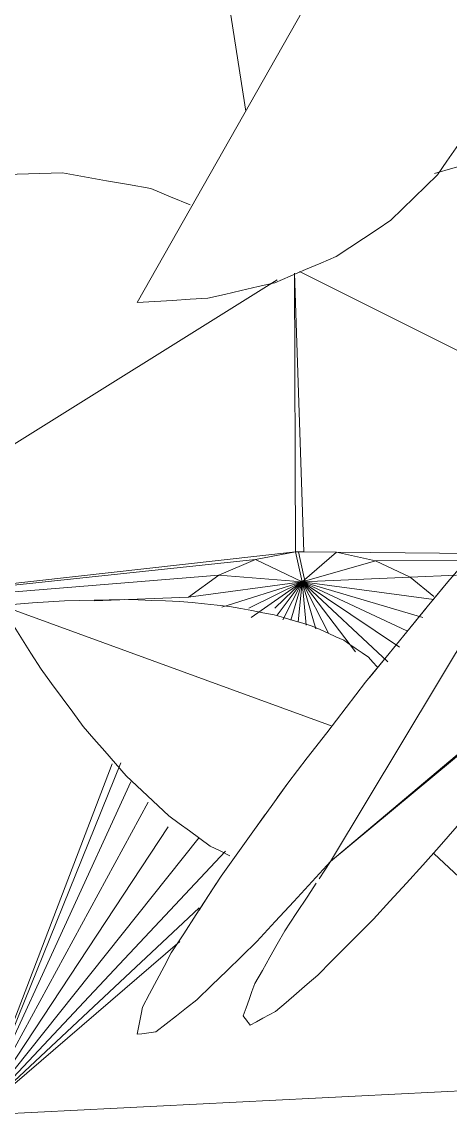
# Model space of a CAD drawing. Header units: metres. Extents: x -18.34 to -13.25, y -25.49 to -16.26.
# Drawn here: x -14.8171 to -14.7942, y -16.6352 to -16.5767 of the extents above; entities that cross this region are included whole.
import ezdxf

# ---------------------------------------------------------------- set-up
doc = ezdxf.new("R2010")
doc.units = ezdxf.units.M
doc.layers.add('Importações nas famílias', color=7, linetype='Continuous', lineweight=5)
doc.layers.add('Vegetação', color=7, linetype='Continuous', lineweight=5)

# ---------------------------------------------------------------- blocks, each defined once
blk = doc.blocks.new('Planta_pergolado_12200 - plantas pergolado_skp_Component_12-V1605-Pavimento 02 - Executivo')
at = {"layer": 'Importações nas famílias', "color": 9}
for p, q in [((0.126205, 0.22989), (0.104455, 0.228609)), ((0.117888, 0.220268), (0.118679, 0.220131))]:
    blk.add_line(p, q, dxfattribs=at)
at = {"layer": 'Importações nas famílias', "color": 9, "flags": 128}
for points in [[(0.104455, 0.228609), (0.105164, 0.227899), (0.105874, 0.22719), (0.106583, 0.22648), (0.107293, 0.22577)], [(0.107293, 0.22577), (0.108102, 0.225177), (0.108911, 0.224584), (0.10972, 0.223991), (0.110529, 0.223398)], [(0.110529, 0.223398), (0.111419, 0.222936), (0.112309, 0.222474), (0.113199, 0.222012), (0.114089, 0.22155)], [(0.114089, 0.22155), (0.115039, 0.221229), (0.115989, 0.220909), (0.116938, 0.220588), (0.117888, 0.220268)]]:
    blk.add_lwpolyline(points, dxfattribs=at)
blk = doc.blocks.new('Planta_pergolado_12200 - plantas pergolado_skp_Component_16-V1608-Pavimento 02 - Executivo')
blk.add_blockref('Planta_pergolado_12200 - plantas pergolado_skp_Component_12-V1605-Pavimento 02 - Executivo', (0, 0))
blk = doc.blocks.new('Planta_pergolado_12200 - plantas pergolado_skp_Component_12-V1619-Pavimento 02 - Executivo')
at = {"layer": 'Importações nas famílias', "color": 9}
blk.add_line((0.143559, 0.203014), (0.151361, 0.218825), dxfattribs=at)
at = {"layer": 'Importações nas famílias', "color": 9, "flags": 128}
for points in [[(0.151361, 0.218825), (0.150512, 0.218409), (0.149662, 0.217993), (0.148813, 0.217577), (0.147964, 0.217161)], [(0.151239, 0.215636), (0.151269, 0.216433), (0.1513, 0.21723), (0.15133, 0.218027), (0.151361, 0.218825)], [(0.147964, 0.217161), (0.147195, 0.216715), (0.146425, 0.216268), (0.145656, 0.215822), (0.144887, 0.215375)], [(0.150979, 0.212656), (0.151044, 0.213401), (0.151109, 0.214146), (0.151174, 0.214891), (0.151239, 0.215636)], [(0.144887, 0.215375), (0.144216, 0.214909), (0.143545, 0.214442), (0.142874, 0.213975), (0.142203, 0.213509)], [(0.142203, 0.213509), (0.141645, 0.213033), (0.141088, 0.212557), (0.140531, 0.212081), (0.139974, 0.211606)], [(0.150584, 0.20992), (0.150683, 0.210604), (0.150781, 0.211288), (0.15088, 0.211972), (0.150979, 0.212656)], [(0.139974, 0.211606), (0.139543, 0.211132), (0.139113, 0.210658), (0.138682, 0.210184), (0.138252, 0.20971)], [(0.138252, 0.20971), (0.137959, 0.209249), (0.137665, 0.208789)], [(0.150059, 0.207457), (0.15019, 0.208073), (0.150321, 0.208689), (0.150453, 0.209304), (0.150584, 0.20992)], [(0.149409, 0.205295), (0.149572, 0.205836), (0.149734, 0.206376), (0.149896, 0.206917), (0.150059, 0.207457)], [(0.148642, 0.203458), (0.148834, 0.203917), (0.149026, 0.204377), (0.149218, 0.204836), (0.149409, 0.205295)], [(0.147767, 0.201966), (0.147985, 0.202339), (0.148204, 0.202712), (0.148423, 0.203085), (0.148642, 0.203458)], [(0.146792, 0.200836), (0.147035, 0.201119), (0.147279, 0.201401), (0.147523, 0.201684), (0.147767, 0.201966)], [(0.14626, 0.200459), (0.146526, 0.200647), (0.146792, 0.200836)]]:
    blk.add_lwpolyline(points, dxfattribs=at)
blk = doc.blocks.new('Planta_pergolado_12200 - plantas pergolado_skp_Component_12-V1621-Pavimento 02 - Executivo')
at = {"layer": 'Importações nas famílias', "color": 9}
blk.add_line((0.193508, 0.190394), (0.165672, 0.210402), dxfattribs=at)
at = {"layer": 'Importações nas famílias', "color": 9, "flags": 128}
for points in [[(0.165672, 0.210402), (0.16563, 0.209519), (0.165589, 0.208636), (0.165547, 0.207753), (0.165506, 0.20687)], [(0.165506, 0.20687), (0.165607, 0.20602), (0.165709, 0.205169), (0.165811, 0.204318), (0.165912, 0.203467)], [(0.165912, 0.203467), (0.166155, 0.202668), (0.166397, 0.201869), (0.166639, 0.20107), (0.166882, 0.200271)], [(0.166882, 0.200271), (0.167259, 0.199543), (0.167637, 0.198815), (0.168014, 0.198086), (0.168391, 0.197358)], [(0.168391, 0.197358), (0.168895, 0.196718), (0.169399, 0.196077), (0.169902, 0.195436), (0.170406, 0.194796)], [(0.170406, 0.194796), (0.171024, 0.194258), (0.171642, 0.19372), (0.17226, 0.193182), (0.172878, 0.192645)], [(0.172878, 0.192645), (0.173596, 0.192222), (0.174314, 0.1918), (0.175032, 0.191377), (0.17575, 0.190955)], [(0.17575, 0.190955), (0.17655, 0.190658), (0.177351, 0.190361), (0.178152, 0.190063), (0.178953, 0.189766)], [(0.189778, 0.189424), (0.19071, 0.189667), (0.191643, 0.189909), (0.192575, 0.190151), (0.193508, 0.190394)], [(0.178953, 0.189766), (0.179818, 0.189601), (0.180684, 0.189437), (0.181549, 0.189272), (0.182414, 0.189107)], [(0.186051, 0.188992), (0.186982, 0.1891), (0.187914, 0.189208), (0.188846, 0.189316), (0.189778, 0.189424)], [(0.182414, 0.189107), (0.183323, 0.189078), (0.184232, 0.189049), (0.185141, 0.189021), (0.186051, 0.188992)]]:
    blk.add_lwpolyline(points, dxfattribs=at)
blk = doc.blocks.new('Planta_pergolado_12200 - plantas pergolado_skp_Component_17-V1622-Pavimento 02 - Executivo')
at = {"layer": 'Importações nas famílias', "color": 9}
for p, q in [((0.151675, 0.207822), (0.152317, 0.2317)), ((0.152317, 0.2317), (0.152249, 0.205924)), ((0.166046, 0.203325), (0.152317, 0.2317)), ((0.152317, 0.2317), (0.15242, 0.203888)), ((0.126129, 0.222713), (0.12411, 0.187879)), ((0.126129, 0.222713), (0.13944, 0.211704)), ((0.126129, 0.222713), (0.140775, 0.212553)), ((0.126129, 0.222713), (0.141878, 0.213306)), ((0.126129, 0.222713), (0.142875, 0.213704)), ((0.126129, 0.222713), (0.14287, 0.214144)), ((0.133666, 0.211736), (0.126129, 0.222713)), ((0.126129, 0.222713), (0.135234, 0.210603)), ((0.126129, 0.222713), (0.13791, 0.208976)), ((0.126129, 0.222713), (0.138745, 0.210221)), ((0.150738, 0.209453), (0.151071, 0.21415)), ((0.150887, 0.203713), (0.150738, 0.209453)), ((0.150738, 0.209453), (0.151675, 0.207822)), ((0.150887, 0.203713), (0.150068, 0.207845)), ((0.150887, 0.203713), (0.151675, 0.207822)), ((0.151675, 0.207822), (0.152249, 0.205924)), ((0.150887, 0.203713), (0.149392, 0.206445)), ((0.149867, 0.20651), (0.150887, 0.203713)), ((0.150887, 0.203713), (0.152249, 0.205924)), ((0.152249, 0.205924), (0.15242, 0.203888)), ((0.14937, 0.205136), (0.150887, 0.203713)), ((0.149727, 0.205222), (0.150887, 0.203713)), ((0.150887, 0.203713), (0.149115, 0.204879)), ((0.150887, 0.203713), (0.148908, 0.204138)), ((0.149046, 0.204493), (0.150887, 0.203713)), ((0.150887, 0.203713), (0.146454, 0.199901)), ((0.150887, 0.203713), (0.147119, 0.199244)), ((0.150887, 0.203713), (0.14712, 0.20145)), ((0.150887, 0.203713), (0.147888, 0.198791)), ((0.148203, 0.202696), (0.150887, 0.203713)), ((0.150887, 0.203713), (0.148462, 0.197918)), ((0.150887, 0.203713), (0.14849, 0.20329)), ((0.150887, 0.203713), (0.148718, 0.203752)), ((0.150887, 0.203713), (0.149312, 0.19728)), ((0.150887, 0.203713), (0.150543, 0.198329)), ((0.150887, 0.203713), (0.15242, 0.203888)), ((0.150887, 0.203713), (0.151538, 0.199957)), ((0.150887, 0.203713), (0.152178, 0.201853)), ((0.152371, 0.203479), (0.152178, 0.201853)), ((0.152371, 0.203479), (0.15218, 0.201853)), ((0.15242, 0.203888), (0.152371, 0.203479)), ((0.166279, 0.202434), (0.152371, 0.203479)), ((0.15242, 0.203888), (0.166278, 0.202441)), ((0.152178, 0.201853), (0.151374, 0.195041)), ((0.152178, 0.201853), (0.151538, 0.199957)), ((0.15754, 0.188524), (0.166332, 0.202182)), ((0.151538, 0.199957), (0.150543, 0.198329)), ((0.151538, 0.199957), (0.151071, 0.19534)), ((0.136682, 0.198652), (0.12411, 0.187879)), ((0.150543, 0.198329), (0.149452, 0.197265)), ((0.150543, 0.198329), (0.150393, 0.19601))]:
    blk.add_line(p, q, dxfattribs=at)
at = {"layer": 'Importações nas famílias', "color": 9, "flags": 128}
for points in [[(0.172873, 0.21795), (0.172784, 0.216816), (0.172695, 0.215681), (0.172606, 0.214546), (0.172517, 0.213412)], [(0.172517, 0.213412), (0.172205, 0.212339), (0.171893, 0.211266), (0.171581, 0.210194), (0.171268, 0.209121)], [(0.171268, 0.209121), (0.170754, 0.208184), (0.170239, 0.207247)], [(0.170485, 0.194935), (0.170642, 0.194001), (0.170828, 0.192893), (0.171014, 0.191786), (0.1712, 0.190679)]]:
    blk.add_lwpolyline(points, dxfattribs=at)
blk = doc.blocks.new('Planta_pergolado_12200 - plantas pergolado_skp_Component_16-V1623-Pavimento 02 - Executivo')
for name in ['Planta_pergolado_12200 - plantas pergolado_skp_Component_17-V1622-Pavimento 02 - Executivo', 'Planta_pergolado_12200 - plantas pergolado_skp_Component_12-V1619-Pavimento 02 - Executivo', 'Planta_pergolado_12200 - plantas pergolado_skp_Component_12-V1621-Pavimento 02 - Executivo']:
    blk.add_blockref(name, (0, 0))
blk = doc.blocks.new('Planta_pergolado_12200 - plantas pergolado_skp_Component_12-V1630-Pavimento 02 - Executivo')
at = {"layer": 'Importações nas famílias', "color": 9, "flags": 128}
for points in [[(0.170406, 0.194796), (0.171024, 0.194258), (0.171642, 0.19372), (0.17226, 0.193182), (0.172878, 0.192645)], [(0.172878, 0.192645), (0.173596, 0.192222), (0.174314, 0.1918), (0.175032, 0.191377), (0.17575, 0.190955)], [(0.17575, 0.190955), (0.17655, 0.190658), (0.177351, 0.190361)], [(0.17757, 0.19028), (0.178152, 0.190063), (0.178953, 0.189766)], [(0.178953, 0.189766), (0.179818, 0.189601), (0.180684, 0.189437), (0.181549, 0.189272), (0.182414, 0.189107)], [(0.189778, 0.189424), (0.19071, 0.189667), (0.191643, 0.189909)], [(0.187914, 0.189208), (0.188846, 0.189316), (0.189778, 0.189424)], [(0.182414, 0.189107), (0.183323, 0.189078), (0.184232, 0.189049), (0.185141, 0.189021), (0.186051, 0.188992)], [(0.186051, 0.188992), (0.186982, 0.1891), (0.187682, 0.189181)]]:
    blk.add_lwpolyline(points, dxfattribs=at)
blk = doc.blocks.new('Planta_pergolado_12200 - plantas pergolado_skp_Component_16-V1632-Pavimento 02 - Executivo')
blk.add_blockref('Planta_pergolado_12200 - plantas pergolado_skp_Component_12-V1630-Pavimento 02 - Executivo', (0, 0))
blk = doc.blocks.new('Planta_pergolado_12200 - plantas pergolado_skp_Component_17-V1648-Pavimento 02 - Executivo')
at = {"layer": 'Importações nas famílias', "color": 9}
for p, q in [((0.191838, 0.1568), (0.191935, 0.156205)), ((0.192171, 0.153727), (0.19225, 0.152901)), ((0.187786, 0.130871), (0.19225, 0.152901)), ((0.187979, 0.131085), (0.19225, 0.152901)), ((0.19225, 0.152901), (0.19508, 0.13239))]:
    blk.add_line(p, q, dxfattribs=at)
at = {"layer": 'Importações nas famílias', "color": 9, "flags": 128}
for points in [[(0.193418, 0.162558), (0.193548, 0.162694), (0.193677, 0.16283), (0.193806, 0.162967), (0.193936, 0.163103)], [(0.193936, 0.163103), (0.194064, 0.16286), (0.194192, 0.162617), (0.194319, 0.162374), (0.194447, 0.162131)], [(0.192938, 0.160543), (0.193058, 0.161047), (0.193178, 0.16155), (0.193298, 0.162054), (0.193418, 0.162558)], [(0.194447, 0.162131), (0.194563, 0.16153), (0.194678, 0.160928), (0.194793, 0.160327), (0.194909, 0.159725)], [(0.192537, 0.157229), (0.192638, 0.158058), (0.192738, 0.158886), (0.192838, 0.159714), (0.192938, 0.160543)], [(0.190208, 0.158935), (0.190319, 0.159201), (0.19043, 0.159466), (0.190541, 0.159732), (0.190652, 0.159998)], [(0.190652, 0.159998), (0.190766, 0.159968), (0.190868, 0.159941)], [(0.19088, 0.159938), (0.190994, 0.159909), (0.191108, 0.159879)], [(0.191108, 0.159879), (0.191218, 0.159555), (0.191327, 0.159232), (0.191437, 0.158909), (0.191546, 0.158585)], [(0.194909, 0.159725), (0.195002, 0.158817), (0.195095, 0.157908), (0.195188, 0.157), (0.195281, 0.156091)], [(0.189806, 0.156761), (0.189907, 0.157305), (0.190007, 0.157848), (0.190107, 0.158391), (0.190208, 0.158935)], [(0.191546, 0.158585), (0.191643, 0.15799), (0.191741, 0.157395), (0.191838, 0.156801)], [(0.19225, 0.152901), (0.192322, 0.153983), (0.192393, 0.155065), (0.192465, 0.156147), (0.192537, 0.157229)], [(0.189475, 0.153626), (0.189558, 0.15441), (0.189641, 0.155194), (0.189724, 0.155977), (0.189806, 0.156761)], [(0.191935, 0.156205), (0.192014, 0.155379), (0.192092, 0.154553), (0.192151, 0.15394)], [(0.195281, 0.156091), (0.195343, 0.154953), (0.195406, 0.153815), (0.195469, 0.152678), (0.195531, 0.15154)], [(0.189237, 0.149742), (0.189296, 0.150713), (0.189356, 0.151684), (0.189416, 0.152655), (0.189475, 0.153626)], [(0.195531, 0.15154), (0.195558, 0.150269), (0.195585, 0.148999), (0.195612, 0.147729), (0.195639, 0.146459)], [(0.189107, 0.145375), (0.189139, 0.146467), (0.189172, 0.147559), (0.189204, 0.14865), (0.189237, 0.149742)], [(0.195639, 0.146459), (0.195628, 0.145165), (0.195617, 0.143872), (0.195606, 0.142578), (0.195596, 0.141284)], [(0.195596, 0.141284), (0.195548, 0.140077), (0.1955, 0.13887), (0.195452, 0.137664), (0.195403, 0.136457)]]:
    blk.add_lwpolyline(points, dxfattribs=at)
blk = doc.blocks.new('Planta_pergolado_12200 - plantas pergolado_skp_Component_16-V1649-Pavimento 02 - Executivo')
blk.add_blockref('Planta_pergolado_12200 - plantas pergolado_skp_Component_17-V1648-Pavimento 02 - Executivo', (0, 0))
blk = doc.blocks.new('Planta_pergolado_12200 - plantas pergolado_skp_Component_17-V1662-Pavimento 02 - Executivo')
at = {"layer": 'Importações nas famílias', "color": 9}
for p, q in [((0.193806, 0.162967), (0.193936, 0.163103)), ((0.193936, 0.163103), (0.194064, 0.16286)), ((0.195492, 0.152256), (0.195531, 0.15154)), ((0.195603, 0.142174), (0.195596, 0.141284))]:
    blk.add_line(p, q, dxfattribs=at)
at = {"layer": 'Importações nas famílias', "color": 9, "flags": 128}
for points in [[(0.194447, 0.162131), (0.194563, 0.16153), (0.194678, 0.160928), (0.194793, 0.160327), (0.194909, 0.159725)], [(0.194909, 0.159725), (0.195002, 0.158817), (0.195095, 0.157908)], [(0.195117, 0.157695), (0.195188, 0.157), (0.195246, 0.156428)], [(0.195281, 0.156091), (0.195343, 0.154953), (0.195406, 0.153815), (0.195447, 0.153073)], [(0.195531, 0.15154), (0.195558, 0.150269), (0.195585, 0.148999), (0.195612, 0.147729), (0.195639, 0.146459)], [(0.195637, 0.146193), (0.195628, 0.145165), (0.195617, 0.143872), (0.195607, 0.142653)], [(0.195596, 0.141284), (0.195548, 0.140077), (0.1955, 0.13887), (0.195452, 0.137664)]]:
    blk.add_lwpolyline(points, dxfattribs=at)
blk = doc.blocks.new('Planta_pergolado_12200 - plantas pergolado_skp_Component_16-V1663-Pavimento 02 - Executivo')
blk.add_blockref('Planta_pergolado_12200 - plantas pergolado_skp_Component_17-V1662-Pavimento 02 - Executivo', (0, 0))
blk = doc.blocks.new('Planta_pergolado_12200 - plantas pergolado_skp_-V1668-Pavimento 02 - Executivo')
for name in ['Planta_pergolado_12200 - plantas pergolado_skp_Component_16-V1649-Pavimento 02 - Executivo', 'Planta_pergolado_12200 - plantas pergolado_skp_Component_16-V1663-Pavimento 02 - Executivo']:
    blk.add_blockref(name, (0, 0))
blk = doc.blocks.new('Planta_pergolado_12200 - plantas pergolado_skp_-V1669-Pavimento 02 - Executivo')
for name in ['Planta_pergolado_12200 - plantas pergolado_skp_Component_16-V1623-Pavimento 02 - Executivo', 'Planta_pergolado_12200 - plantas pergolado_skp_Component_16-V1632-Pavimento 02 - Executivo', 'Planta_pergolado_12200 - plantas pergolado_skp_Component_16-V1608-Pavimento 02 - Executivo']:
    blk.add_blockref(name, (0, 0))
at = {"xscale": 1.254472261797389, "yscale": 1.254472261797389, "zscale": 1.254472261797389, "rotation": 44.99999999999149}
blk.add_blockref('Planta_pergolado_12200 - plantas pergolado_skp_-V1668-Pavimento 02 - Executivo', (0.101937, -0.102346), dxfattribs=at)
blk = doc.blocks.new('Planta_pergolado_12200 - plantas pergolado_skp_-V1872-Pavimento 02 - Executivo')
at = {"rotation": 89.9999999999999}
blk.add_blockref('Planta_pergolado_12200 - plantas pergolado_skp_-V1669-Pavimento 02 - Executivo', (0.52797, 0.01573), dxfattribs=at)
blk = doc.blocks.new('Planta_pergolado_12200 - plantas pergolado_skp_Component_17-V1939-Pavimento 02 - Executivo')
at = {"layer": 'Importações nas famílias', "color": 9}
blk.add_line((-0.339348, -0.019263), (-0.312596, -0.015118), dxfattribs=at)
at = {"layer": 'Importações nas famílias', "color": 9, "flags": 128}
blk.add_lwpolyline([(-0.289047, -0.012299), (-0.287829, -0.012022), (-0.287142, -0.011866)], dxfattribs=at)
blk = doc.blocks.new('Planta_pergolado_12200 - plantas pergolado_skp_Component_16-V1940-Pavimento 02 - Executivo')
blk.add_blockref('Planta_pergolado_12200 - plantas pergolado_skp_Component_17-V1939-Pavimento 02 - Executivo', (0, 0))
blk = doc.blocks.new('Planta_pergolado_12200 - plantas pergolado_skp_-V1941-Pavimento 02 - Executivo')
blk.add_blockref('Planta_pergolado_12200 - plantas pergolado_skp_Component_16-V1940-Pavimento 02 - Executivo', (0, 0))
blk = doc.blocks.new('Planta_pergolado_12200 - plantas pergolado_skp_-V1942-Pavimento 02 - Executivo')
blk.add_blockref('Planta_pergolado_12200 - plantas pergolado_skp_-V1941-Pavimento 02 - Executivo', (0, 0))
blk = doc.blocks.new('Planta_pergolado_12200 - plantas pergolado_skp_-V2183-Pavimento 02 - Executivo')
blk.add_blockref('Planta_pergolado_12200 - plantas pergolado_skp_-V1942-Pavimento 02 - Executivo', (0, 0))
blk = doc.blocks.new('Planta_pergolado_12200 - Planta_pergolado_12200-V2477-Pavimento 02 - Executivo')
at = {"xscale": 1.068436298615139, "yscale": 1.068436298615139, "zscale": -1.068436298615139, "rotation": 96.20000000000395}
blk.add_blockref('Planta_pergolado_12200 - plantas pergolado_skp_-V1872-Pavimento 02 - Executivo', (-0.073046, -0.337289), dxfattribs=at)
blk.add_blockref('Planta_pergolado_12200 - plantas pergolado_skp_-V2183-Pavimento 02 - Executivo', (0, 0))

msp = doc.modelspace()

# ---------------------------------------------------------------- block references
at = {"layer": 'Vegetação', "color": 9, "rotation": 270.0000000000001}
msp.add_blockref('Planta_pergolado_12200 - Planta_pergolado_12200-V2477-Pavimento 02 - Executivo', (-14.79, -16.894101), dxfattribs=at)

doc.saveas('drawing.dxf')
